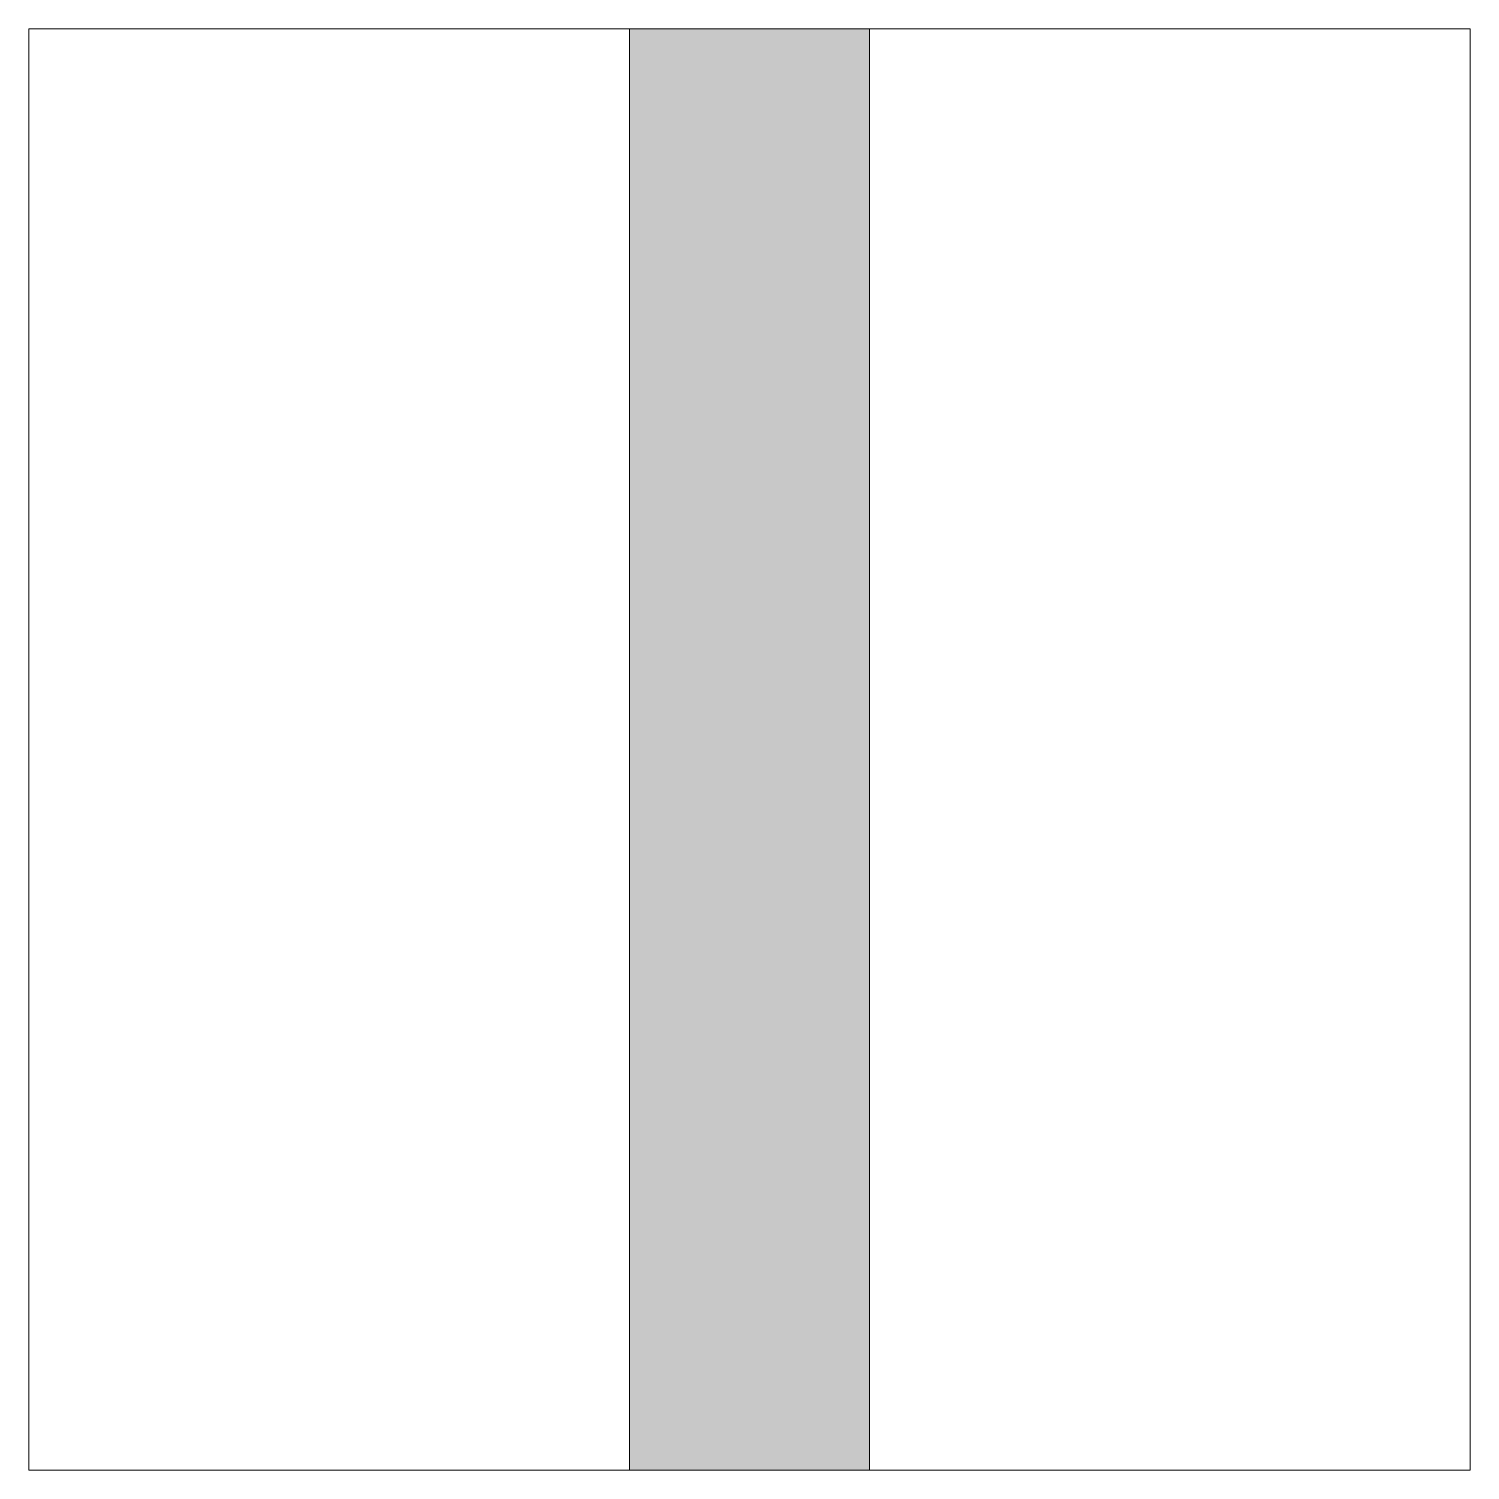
# Model space of a CAD drawing. Header units: millimetres. Extents: x 0 to 150, y 0 to 150.
import ezdxf

# ---------------------------------------------------------------- set-up
doc = ezdxf.new("R2010")
doc.units = ezdxf.units.MM
doc.layers.get('0').update_dxf_attribs({"linetype": 'CONTINUOUS', "lineweight": 0})

msp = doc.modelspace()

# ---------------------------------------------------------------- hatches: boundary and pattern name
msp.add_hatch(color=256).paths.add_polyline_path([(62.5, 0), (87.5, 0), (87.5, 150), (62.5, 150)])

# ---------------------------------------------------------------- linework, layer by layer
for p, q in [((150, 150), (0, 150)), ((0, 150), (0, 0)), ((87.5, 150), (62.5, 150)), ((62.5, 150), (62.5, 0)), ((87.5, 0), (87.5, 150)), ((150, 0), (150, 150)), ((0, 0), (150, 0)), ((62.5, 0), (87.5, 0))]:
    msp.add_line(p, q)

doc.saveas('drawing.dxf')
